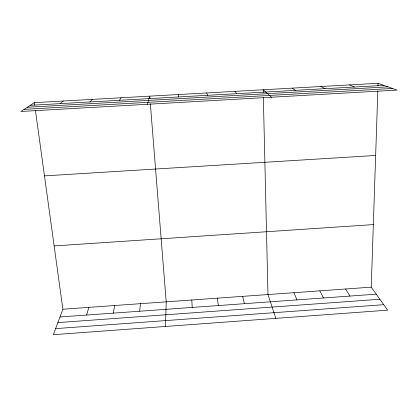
<?xml version="1.0" encoding="UTF-8"?>
<svg xmlns="http://www.w3.org/2000/svg" width="418" height="418" viewBox="0 0 418 418"><rect width="100%" height="100%" fill="white"/><g stroke="black" fill="none" stroke-linecap="round" stroke-linejoin="round"><path stroke-width="0.63" d="M165.497 326.463L166.202 301.833L150.355 103.816M35.431 110.347L62.872 309.226L53.342 334.693L387.611 310.166L371.236 287.161L377.815 91.087M377.987 85.904L378.076 83.307L34.37 102.645L20.9 111.475L397.1 90.089L378.076 83.307M139.638 311.232L140.516 303.672M113.184 313.139L114.731 305.516M86.63 315.052L88.851 307.366M147.382 104.286L149.738 96.156L149.942 98.711M119.538 100.278L121.079 97.765M89.922 101.95L92.3 99.385M60.176 103.627L63.395 101.01M55.615 328.621L383.714 304.691M62.872 309.226L371.236 287.161M59.973 316.975L376.226 294.173M57.867 322.602L379.847 299.257M54.136 245.936L373.337 224.597M44.475 175.884L375.657 155.459M30.3 105.315L383.834 85.361M27.327 107.259L388.035 86.855M24.134 109.354L392.539 88.464M349.537 84.917L354.501 87.017M320.872 86.526L325.032 88.679M292.088 88.146L295.437 90.351M271.538 97.227L263.178 89.771L263.236 92.378M234.994 91.359L236.724 93.663M345.571 288.995L349.918 296.069M319.807 290.839L323.506 297.971M293.938 292.694L296.984 299.884M206.696 92.953L207.621 95.304M275.817 318.37L267.975 294.549L263.361 97.593M242.675 296.362L244.42 303.677M217.276 298.175L218.374 305.553M34.37 102.645L34.72 105.211M191.789 299.999L192.233 307.439M178.277 94.552L178.387 96.955"/></g></svg>
